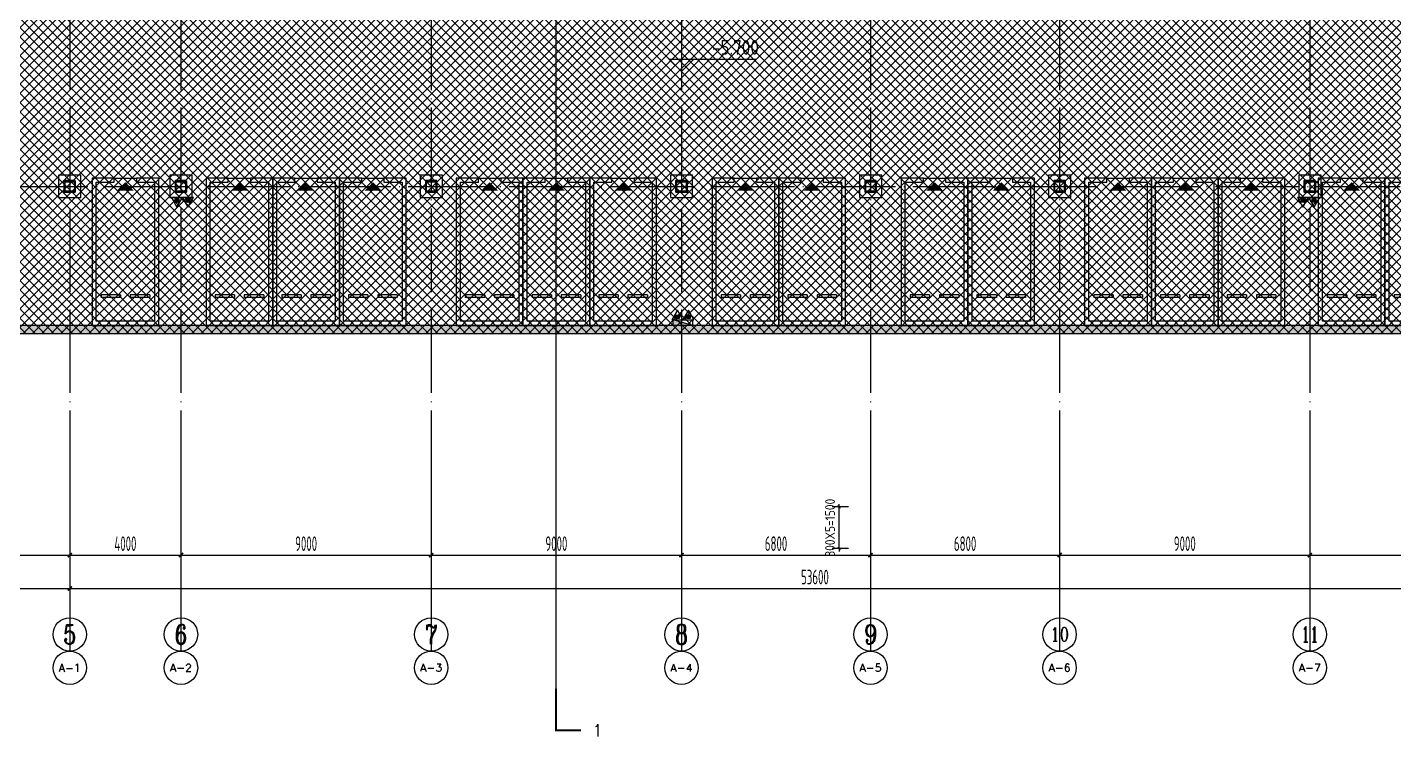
# Model space of a CAD drawing. Extents: x -473190 to 2138458, y -81875 to 2633646.
# Drawn here: x 944880 to 994020, y -68591 to -43091 of the extents above; entities that cross this region are included whole.
import ezdxf
from ezdxf.enums import TextEntityAlignment as Align

# ---------------------------------------------------------------- set-up
doc = ezdxf.new("R2010")
doc.units = 0
doc.header["$LTSCALE"] = 1000
doc.linetypes.add('DASH', pattern=[0.35, 0.25, -0.1])
doc.linetypes.add('DOTE', pattern=[2.42, 2, -0.2, 0.02, -0.2])
for name, color, linetype in [('00-停车位', 67, 'Continuous'), ('A-COLUMN', 2, 'Continuous'), ('A-WALL', 2, 'Continuous'), ('AXIS', 3, 'Continuous'), ('AXIS_TEXT', 7, 'Continuous'), ('DIM_ELEV', 3, 'Continuous'), ('DIM_SYMB', 3, 'Continuous'), ('DOTE', 1, 'DOTE'), ('PROMPT', 1, 'Continuous'), ('PUB_DIM', 3, 'Continuous'), ('PUB_HATCH', 8, 'Continuous'), ('PUB_TEXT', 7, 'Continuous'), ('W-EQUIP_消火栓', 7, 'Continuous'), ('W-EQUIP_灭火器', 7, 'Continuous')]:
    doc.layers.add(name, color=color, linetype=linetype)
doc.layers.add('钢柱', color=51, linetype='Continuous', lineweight=35)
doc.styles.add('_TCH_AXIS', font='COMPLEX', dxfattribs={"bigfont": 'GBCBIG'})
doc.styles.add('_TCH_DIM_T3', font='tssdeng.shx', dxfattribs={"width": 0.564706, "bigfont": '@@@tssdchn.shx'})
doc.styles.add('_TCH_LABEL', font='COMPLEX', dxfattribs={"bigfont": 'GBCBIG'})
doc.styles.add('COMPLEX', font='COMPLEX.shx', dxfattribs={"width": 0.65})
doc.styles.get("Standard").update_dxf_attribs({"font": 'gbenor.shx', "bigfont": 'gbcbig.shx'})
doc.styles.add('STANDARD_T3', font='gbenor.shx', dxfattribs={"bigfont": 'gbcbig.shx'})
doc.dimstyles.new('_TCH_ARCH&&150', dxfattribs={"dimtxt": 525, "dimasz": 150, "dimexe": 375, "dimexo": 450, "dimgap": 150, "dimtad": 1, "dimdec": 0, "dimzin": 0, "dimdsep": 46, "dimtxsty": '_TCH_DIM_T3', "dimblk": 'ARCHTICK', "dimcen": 0.09, "dimclrt": 7, "dimazin": 2, "dimtfac": 1, "dimtdec": 0, "dimtix": 1, "dimtmove": 2, "dimatfit": 3, "dimfxl": 0, "dimtolj": 1, "dimtzin": 0, "dimarcsym": 0})
doc.dimstyles.new('STANDARD&&100', dxfattribs={"dimtxt": 350, "dimasz": 100, "dimexe": 250, "dimexo": 300, "dimgap": 150, "dimtad": 1, "dimdec": 0, "dimzin": 0, "dimdsep": 46, "dimtxsty": 'STANDARD_T3', "dimblk": 'ARCHTICK', "dimcen": 0.09, "dimadec": 0, "dimazin": 0, "dimtfac": 1, "dimtdec": 0, "dimtix": 1, "dimtmove": 2, "dimatfit": 3, "dimfxl": 0, "dimtolj": 1, "dimtzin": 0, "dimarcsym": 0})

# ---------------------------------------------------------------- blocks, each defined once
blk = doc.blocks.new('车位2400x5300')
at = {"layer": '00-停车位', "color": 251}
for p, q in [((-875, -1000), (-175, -1000)), ((-875, -1100), (-875, -1000)), ((-875, -1100), (-175, -1100)), ((-175, -1100), (-175, -1000)), ((175, -1000), (875, -1000)), ((175, -1100), (175, -1000)), ((175, -1100), (875, -1100)), ((875, -1100), (875, -1000)), ((400, -5300), (-400, -5300))]:
    blk.add_line(p, q, dxfattribs=at)
blk.add_lwpolyline([(400, -5150), (400, -5300), (1200, -5300), (1200, 0), (-1200, 0), (-1200, -5300), (-400, -5300), (-400, -5150), (-1050, -5150), (-1050, -150), (1050, -150), (1050, -5150), (400, -5150)], dxfattribs=at)
blk.add_lwpolyline([(0, -5150, 0, 600, 0), (0, -4850, 600, 600, 0)], format="xyseb", dxfattribs=at)
blk = doc.blocks.new('A$C00330F2E')
at = {"layer": 'A-COLUMN'}
for p, q in [((5250, -200925), (4450, -200925)), ((4450, -200925), (4450, -201725)), ((5250, -201725), (5250, -200925)), ((9250, -200925), (8450, -200925)), ((8450, -200925), (8450, -201725)), ((9250, -201725), (9250, -200925)), ((18250, -200925), (17450, -200925)), ((17450, -200925), (17450, -201725)), ((18250, -201725), (18250, -200925)), ((27250, -200925), (26450, -200925)), ((26450, -200925), (26450, -201725)), ((27250, -201725), (27250, -200925)), ((34050, -200925), (33250, -200925)), ((33250, -200925), (33250, -201725)), ((34050, -201725), (34050, -200925)), ((40850, -200925), (40050, -200925)), ((40050, -200925), (40050, -201725)), ((40850, -201725), (40850, -200925)), ((49850, -200925), (49050, -200925)), ((49050, -200925), (49050, -201725)), ((49850, -201725), (49850, -200925)), ((4450, -201725), (5250, -201725)), ((8450, -201725), (9250, -201725)), ((17450, -201725), (18250, -201725)), ((26450, -201725), (27250, -201725)), ((33250, -201725), (34050, -201725)), ((40050, -201725), (40850, -201725)), ((49050, -201725), (49850, -201725))]:
    blk.add_line(p, q, dxfattribs=at)
at = {"layer": '钢柱', "color": 4, "lineweight": 35}
for points in [[(5050, -201125), (4650, -201125), (4650, -201525), (5050, -201525)], [(5030, -201505), (4670, -201505), (4670, -201145), (5030, -201145)], [(9050, -201125), (8650, -201125), (8650, -201525), (9050, -201525)], [(9030, -201505), (8670, -201505), (8670, -201145), (9030, -201145)], [(18050, -201125), (17650, -201125), (17650, -201525), (18050, -201525)], [(18030, -201505), (17670, -201505), (17670, -201145), (18030, -201145)], [(27050, -201125), (26650, -201125), (26650, -201525), (27050, -201525)], [(27030, -201505), (26670, -201505), (26670, -201145), (27030, -201145)], [(33850, -201125), (33450, -201125), (33450, -201525), (33850, -201525)], [(33830, -201505), (33470, -201505), (33470, -201145), (33830, -201145)], [(40650, -201125), (40250, -201125), (40250, -201525), (40650, -201525)], [(40630, -201505), (40270, -201505), (40270, -201145), (40630, -201145)], [(49650, -201125), (49250, -201125), (49250, -201525), (49650, -201525)], [(49630, -201505), (49270, -201505), (49270, -201145), (49630, -201145)]]:
    blk.add_lwpolyline(points, close=True, dxfattribs=at)
blk = doc.blocks.new('$TwtSys$00000434')
for p, q in [((-0.5, 0.5), (-0.5, -0.5)), ((-0.5, -0.5), (0.5, 0.5)), ((0.5, 0.5), (-0.5, 0.5)), ((0.5, -0.5), (0.5, 0.5)), ((-0.5, -0.5), (0.5, -0.5))]:
    blk.add_line(p, q)
blk.add_solid([(0.5, -0.5), (0.5, 0.5), (-0.5, -0.5)])
blk = doc.blocks.new('$TwtSys$00000546')
h = blk.add_hatch()
h.set_pattern_fill('ANSI31', color=256, scale=200, style=0)
h.set_pattern_definition([(45, (-38543.802, -6670.83), (-17.67767, 17.67767), [])])
h.paths.add_polyline_path([(-65, 174), (65, 174), (65, 44), (-65, 44)])
for points in [[(0, 344), (-198, 0), (198, 0)], [(-65, 174), (65, 174), (65, 44), (-65, 44)]]:
    blk.add_lwpolyline(points, close=True)
blk = doc.blocks.new('_AXISO')
blk.add_circle((0, 0), 0.5)
at = {"layer": 'AXIS_TEXT', "style": 'COMPLEX', "width": 1.041667}
blk.add_attdef('A', text='', height=0.56, dxfattribs=at).set_placement((-0.25, -0.28), (0.25, -0.28), align=Align.FIT)
blk = doc.blocks.new('ADFASDF')
h = blk.add_hatch()
h.set_pattern_fill('ANSI37', color=8, scale=150)
h.set_pattern_definition([(45, (0, 0), (-168.3798, 168.3798), []), (135, (0, 0), (-168.3798, -168.3798), [])])
h.paths.add_polyline_path([(521397, 239186), (521397, 224886), (539697, 224886), (539697, 169261), (524947, 169261), (524947, 171211), (527822, 171211), (527922, 176611), (501318, 176611), (501125, 109884), (530547, 109887), (530547, 107449), (538188, 100503), (536147, 98236), (540086, 94690), (517812, 69953), (517812, 59790), (482108, 20136), (405247, 20136), (405247, 26086), (391997, 40436), (391997, 64736), (399997, 64738), (399997, 239186), (409022, 239186)])
blk.add_lwpolyline([(539697, 224886), (539697, 169261), (524947, 169261), (524947, 171211), (527822, 171211), (527922, 176611), (501318, 176611), (501125, 109884), (530547, 109887), (530547, 107449), (538188, 100503), (536147, 98236), (540086, 94690), (517812, 69953), (517812, 59790), (482108, 20136), (405247, 20136), (405247, 26086), (391997, 40436), (391997, 64736), (399997, 64738), (399997, 239186)])
blk = doc.blocks.new('_ArchTick')
at = {"color": 0, "linetype": 'ByBlock', "const_width": 0.4}
blk.add_lwpolyline([(-0.5, -0.5), (0.5, 0.5)], dxfattribs=at)
blk = doc.blocks.new('*D1850')
at = {"layer": 'AXIS', "color": 0, "lineweight": -2, "transparency": 16777216}
for p, q in [((918457, -58765), (918457, -63640)), ((1119857, -58765), (1119857, -63640)), ((918457, -63265), (1119857, -63265))]:
    blk.add_line(p, q, dxfattribs=at)
at = {"layer": 'Defpoints', "color": 0, "transparency": 16777216}
for p in [(918457, -58315), (1119857, -58315), (1119857, -63265)]:
    blk.add_point(p, dxfattribs=at)
at = {"layer": 'AXIS', "color": 0, "lineweight": -2, "transparency": 16777216, "xscale": 150, "yscale": 150, "zscale": 150, "rotation": 180}
blk.add_blockref('_ArchTick', (918457, -63265), dxfattribs=at)
at = {"layer": 'AXIS', "color": 0, "lineweight": -2, "transparency": 16777216, "xscale": 150, "yscale": 150, "zscale": 150}
blk.add_blockref('_ArchTick', (1119857, -63265), dxfattribs=at)
at = {"layer": 'AXIS', "color": 7, "transparency": 16777216, "insert": (1019157, -62853), "char_height": 525, "attachment_point": 5, "style": '_TCH_DIM_T3'}
blk.add_mtext('\\A1;201400', dxfattribs=at)
blk = doc.blocks.new('*D1886')
at = {"layer": 'AXIS', "color": 0, "lineweight": -2, "transparency": 16777216}
for p, q in [((937907, -58765), (937907, -62440)), ((946407, -58765), (946407, -62440)), ((937907, -62065), (946407, -62065))]:
    blk.add_line(p, q, dxfattribs=at)
at = {"layer": 'Defpoints', "color": 0, "transparency": 16777216}
for p in [(937907, -58315), (946407, -58315), (946407, -62065)]:
    blk.add_point(p, dxfattribs=at)
at = {"layer": 'AXIS', "color": 0, "lineweight": -2, "transparency": 16777216, "xscale": 150, "yscale": 150, "zscale": 150, "rotation": 180}
blk.add_blockref('_ArchTick', (937907, -62065), dxfattribs=at)
at = {"layer": 'AXIS', "color": 0, "lineweight": -2, "transparency": 16777216, "xscale": 150, "yscale": 150, "zscale": 150}
blk.add_blockref('_ArchTick', (946407, -62065), dxfattribs=at)
at = {"layer": 'AXIS', "color": 7, "transparency": 16777216, "insert": (942157, -61653), "char_height": 525, "attachment_point": 5, "style": '_TCH_DIM_T3'}
blk.add_mtext('\\A1;8500', dxfattribs=at)
blk = doc.blocks.new('*D1887')
at = {"layer": 'AXIS', "color": 0, "lineweight": -2, "transparency": 16777216}
for p, q in [((946407, -58765), (946407, -62440)), ((950407, -58765), (950407, -62440)), ((946407, -62065), (950407, -62065))]:
    blk.add_line(p, q, dxfattribs=at)
at = {"layer": 'Defpoints', "color": 0, "transparency": 16777216}
for p in [(946407, -58315), (950407, -58315), (950407, -62065)]:
    blk.add_point(p, dxfattribs=at)
at = {"layer": 'AXIS', "color": 0, "lineweight": -2, "transparency": 16777216, "xscale": 150, "yscale": 150, "zscale": 150, "rotation": 180}
blk.add_blockref('_ArchTick', (946407, -62065), dxfattribs=at)
at = {"layer": 'AXIS', "color": 0, "lineweight": -2, "transparency": 16777216, "xscale": 150, "yscale": 150, "zscale": 150}
blk.add_blockref('_ArchTick', (950407, -62065), dxfattribs=at)
at = {"layer": 'AXIS', "color": 7, "transparency": 16777216, "insert": (948407, -61653), "char_height": 525, "attachment_point": 5, "style": '_TCH_DIM_T3'}
blk.add_mtext('\\A1;4000', dxfattribs=at)
blk = doc.blocks.new('*D1888')
at = {"layer": 'AXIS', "color": 0, "lineweight": -2, "transparency": 16777216}
for p, q in [((950407, -58765), (950407, -62440)), ((959407, -58765), (959407, -62440)), ((950407, -62065), (959407, -62065))]:
    blk.add_line(p, q, dxfattribs=at)
at = {"layer": 'Defpoints', "color": 0, "transparency": 16777216}
for p in [(950407, -58315), (959407, -58315), (959407, -62065)]:
    blk.add_point(p, dxfattribs=at)
at = {"layer": 'AXIS', "color": 0, "lineweight": -2, "transparency": 16777216, "xscale": 150, "yscale": 150, "zscale": 150, "rotation": 180}
blk.add_blockref('_ArchTick', (950407, -62065), dxfattribs=at)
at = {"layer": 'AXIS', "color": 0, "lineweight": -2, "transparency": 16777216, "xscale": 150, "yscale": 150, "zscale": 150}
blk.add_blockref('_ArchTick', (959407, -62065), dxfattribs=at)
at = {"layer": 'AXIS', "color": 7, "transparency": 16777216, "insert": (954907, -61653), "char_height": 525, "attachment_point": 5, "style": '_TCH_DIM_T3'}
blk.add_mtext('\\A1;9000', dxfattribs=at)
blk = doc.blocks.new('*D1889')
at = {"layer": 'AXIS', "color": 0, "lineweight": -2, "transparency": 16777216}
for p, q in [((959407, -58765), (959407, -62440)), ((968407, -58765), (968407, -62440)), ((959407, -62065), (968407, -62065))]:
    blk.add_line(p, q, dxfattribs=at)
at = {"layer": 'Defpoints', "color": 0, "transparency": 16777216}
for p in [(959407, -58315), (968407, -58315), (968407, -62065)]:
    blk.add_point(p, dxfattribs=at)
at = {"layer": 'AXIS', "color": 0, "lineweight": -2, "transparency": 16777216, "xscale": 150, "yscale": 150, "zscale": 150, "rotation": 180}
blk.add_blockref('_ArchTick', (959407, -62065), dxfattribs=at)
at = {"layer": 'AXIS', "color": 0, "lineweight": -2, "transparency": 16777216, "xscale": 150, "yscale": 150, "zscale": 150}
blk.add_blockref('_ArchTick', (968407, -62065), dxfattribs=at)
at = {"layer": 'AXIS', "color": 7, "transparency": 16777216, "insert": (963907, -61653), "char_height": 525, "attachment_point": 5, "style": '_TCH_DIM_T3'}
blk.add_mtext('\\A1;9000', dxfattribs=at)
blk = doc.blocks.new('*D1890')
at = {"layer": 'AXIS', "color": 0, "lineweight": -2, "transparency": 16777216}
for p, q in [((968407, -58765), (968407, -62440)), ((975207, -58765), (975207, -62440)), ((968407, -62065), (975207, -62065))]:
    blk.add_line(p, q, dxfattribs=at)
at = {"layer": 'Defpoints', "color": 0, "transparency": 16777216}
for p in [(968407, -58315), (975207, -58315), (975207, -62065)]:
    blk.add_point(p, dxfattribs=at)
at = {"layer": 'AXIS', "color": 0, "lineweight": -2, "transparency": 16777216, "xscale": 150, "yscale": 150, "zscale": 150, "rotation": 180}
blk.add_blockref('_ArchTick', (968407, -62065), dxfattribs=at)
at = {"layer": 'AXIS', "color": 0, "lineweight": -2, "transparency": 16777216, "xscale": 150, "yscale": 150, "zscale": 150}
blk.add_blockref('_ArchTick', (975207, -62065), dxfattribs=at)
at = {"layer": 'AXIS', "color": 7, "transparency": 16777216, "insert": (971807, -61653), "char_height": 525, "attachment_point": 5, "style": '_TCH_DIM_T3'}
blk.add_mtext('\\A1;6800', dxfattribs=at)
blk = doc.blocks.new('*D1891')
at = {"layer": 'AXIS', "color": 0, "lineweight": -2, "transparency": 16777216}
for p, q in [((975207, -58765), (975207, -62440)), ((982007, -58765), (982007, -62440)), ((975207, -62065), (982007, -62065))]:
    blk.add_line(p, q, dxfattribs=at)
at = {"layer": 'Defpoints', "color": 0, "transparency": 16777216}
for p in [(975207, -58315), (982007, -58315), (982007, -62065)]:
    blk.add_point(p, dxfattribs=at)
at = {"layer": 'AXIS', "color": 0, "lineweight": -2, "transparency": 16777216, "xscale": 150, "yscale": 150, "zscale": 150, "rotation": 180}
blk.add_blockref('_ArchTick', (975207, -62065), dxfattribs=at)
at = {"layer": 'AXIS', "color": 0, "lineweight": -2, "transparency": 16777216, "xscale": 150, "yscale": 150, "zscale": 150}
blk.add_blockref('_ArchTick', (982007, -62065), dxfattribs=at)
at = {"layer": 'AXIS', "color": 7, "transparency": 16777216, "insert": (978607, -61653), "char_height": 525, "attachment_point": 5, "style": '_TCH_DIM_T3'}
blk.add_mtext('\\A1;6800', dxfattribs=at)
blk = doc.blocks.new('*D1892')
at = {"layer": 'AXIS', "color": 0, "lineweight": -2, "transparency": 16777216}
for p, q in [((982007, -58765), (982007, -62440)), ((991007, -58765), (991007, -62440)), ((982007, -62065), (991007, -62065))]:
    blk.add_line(p, q, dxfattribs=at)
at = {"layer": 'Defpoints', "color": 0, "transparency": 16777216}
for p in [(982007, -58315), (991007, -58315), (991007, -62065)]:
    blk.add_point(p, dxfattribs=at)
at = {"layer": 'AXIS', "color": 0, "lineweight": -2, "transparency": 16777216, "xscale": 150, "yscale": 150, "zscale": 150, "rotation": 180}
blk.add_blockref('_ArchTick', (982007, -62065), dxfattribs=at)
at = {"layer": 'AXIS', "color": 0, "lineweight": -2, "transparency": 16777216, "xscale": 150, "yscale": 150, "zscale": 150}
blk.add_blockref('_ArchTick', (991007, -62065), dxfattribs=at)
at = {"layer": 'AXIS', "color": 7, "transparency": 16777216, "insert": (986507, -61653), "char_height": 525, "attachment_point": 5, "style": '_TCH_DIM_T3'}
blk.add_mtext('\\A1;9000', dxfattribs=at)
blk = doc.blocks.new('*D1893')
at = {"layer": 'AXIS', "color": 0, "lineweight": -2, "transparency": 16777216}
for p, q in [((991007, -58765), (991007, -62440)), ((1000007, -58765), (1000007, -62440)), ((991007, -62065), (1000007, -62065))]:
    blk.add_line(p, q, dxfattribs=at)
at = {"layer": 'Defpoints', "color": 0, "transparency": 16777216}
for p in [(991007, -58315), (1000007, -58315), (1000007, -62065)]:
    blk.add_point(p, dxfattribs=at)
at = {"layer": 'AXIS', "color": 0, "lineweight": -2, "transparency": 16777216, "xscale": 150, "yscale": 150, "zscale": 150, "rotation": 180}
blk.add_blockref('_ArchTick', (991007, -62065), dxfattribs=at)
at = {"layer": 'AXIS', "color": 0, "lineweight": -2, "transparency": 16777216, "xscale": 150, "yscale": 150, "zscale": 150}
blk.add_blockref('_ArchTick', (1000007, -62065), dxfattribs=at)
at = {"layer": 'AXIS', "color": 7, "transparency": 16777216, "insert": (995507, -61653), "char_height": 525, "attachment_point": 5, "style": '_TCH_DIM_T3'}
blk.add_mtext('\\A1;9000', dxfattribs=at)
blk = doc.blocks.new('*D1894')
at = {"layer": 'AXIS', "color": 0, "lineweight": -2, "transparency": 16777216}
for p, q in [((946407, -58765), (946407, -63640)), ((1000007, -58765), (1000007, -63640)), ((946407, -63265), (1000007, -63265))]:
    blk.add_line(p, q, dxfattribs=at)
at = {"layer": 'Defpoints', "color": 0, "transparency": 16777216}
for p in [(946407, -58315), (1000007, -58315), (1000007, -63265)]:
    blk.add_point(p, dxfattribs=at)
at = {"layer": 'AXIS', "color": 0, "lineweight": -2, "transparency": 16777216, "xscale": 150, "yscale": 150, "zscale": 150, "rotation": 180}
blk.add_blockref('_ArchTick', (946407, -63265), dxfattribs=at)
at = {"layer": 'AXIS', "color": 0, "lineweight": -2, "transparency": 16777216, "xscale": 150, "yscale": 150, "zscale": 150}
blk.add_blockref('_ArchTick', (1000007, -63265), dxfattribs=at)
at = {"layer": 'AXIS', "color": 7, "transparency": 16777216, "insert": (973207, -62853), "char_height": 525, "attachment_point": 5, "style": '_TCH_DIM_T3'}
blk.add_mtext('\\A1;53600', dxfattribs=at)
blk = doc.blocks.new('*D1975')
at = {"layer": 'Defpoints', "color": 0, "transparency": 16777216}
for p in [(974074, -60330), (974714, -60330), (974714, -61830)]:
    blk.add_point(p, dxfattribs=at)
at = {"layer": 'PUB_DIM', "color": 0, "lineweight": -2, "transparency": 16777216}
for p, q in [((974414, -60330), (973824, -60330)), ((974074, -60330), (974074, -60230)), ((974074, -61830), (974074, -60330)), ((974414, -61830), (973824, -61830)), ((974074, -61830), (974074, -61930))]:
    blk.add_line(p, q, dxfattribs=at)
at = {"layer": 'PUB_DIM', "color": 0, "lineweight": -2, "transparency": 16777216, "xscale": 100, "yscale": 100, "zscale": 100}
for p, rotation in [((974074, -60330), 270), ((974074, -61830), 90)]:
    blk.add_blockref('_ArchTick', p, dxfattribs=dict(at, rotation=rotation))
at = {"layer": 'PUB_DIM', "color": 0, "transparency": 16777216, "insert": (973749, -61080), "char_height": 350, "attachment_point": 5, "rotation": 90, "style": 'STANDARD_T3'}
blk.add_mtext('\\A1;300X5=1500', dxfattribs=at)

msp = doc.modelspace()

# ---------------------------------------------------------------- hatches: boundary and pattern name
at = {"layer": 'PUB_HATCH'}
for points in [[(968406.7, -54107.6), (968406.7, -53807.6), (923706.7, -53807.6), (923406.7, -54107.6)], [(1000267.2, -54107.6), (1000133.7, -53807.6), (968406.7, -53807.6), (968406.7, -54107.6)]]:
    msp.add_hatch(color=256, dxfattribs=at).paths.add_polyline_path(points)

# ---------------------------------------------------------------- linework, layer by layer
at = {"linetype": 'DASH', "const_width": 40}
msp.add_lwpolyline([(963892, 183234.3), (963892, -66868.2)], dxfattribs=at)
at = {"layer": 'A-WALL'}
for p, q in [((968406.7, -53807.6), (923706.7, -53807.6)), ((1000133.7, -53807.6), (968406.7, -53807.6)), ((968406.7, -54107.6), (923406.7, -54107.6)), ((968281.7, -54107.6), (968281.7, -54107.6)), ((968531.7, -54107.6), (968281.7, -54107.6)), ((1000267.2, -54107.6), (968406.7, -54107.6)), ((968531.7, -54107.6), (968531.7, -54107.6))]:
    msp.add_line(p, q, dxfattribs=at)
at = {"layer": 'AXIS'}
for p, q in [((946406.7, -58315.4), (946406.7, -65515.4)), ((946406.7, -58315.4), (946406.7, -64315.4)), ((950406.7, -58315.4), (950406.7, -65515.4)), ((950406.7, -58315.4), (950406.7, -64315.4)), ((959406.7, -58315.4), (959406.7, -65515.4)), ((959406.7, -58315.4), (959406.7, -64315.4)), ((968406.7, -58315.4), (968406.7, -65515.4)), ((968406.7, -58315.4), (968406.7, -64315.4)), ((975206.7, -58315.4), (975206.7, -65515.4)), ((975206.7, -58315.4), (975206.7, -64315.4)), ((982006.7, -58315.4), (982006.7, -65515.4)), ((982006.7, -58315.4), (982006.7, -64315.4)), ((991006.7, -58315.4), (991006.7, -65515.4)), ((991006.7, -58315.4), (991006.7, -64315.4))]:
    msp.add_line(p, q, dxfattribs=at)
at = {"layer": 'DIM_ELEV'}
for p, q in [((968406.7, -44682.4), (967956.7, -44232.4)), ((967956.7, -44232.4), (971079.4, -44232.4)), ((968406.7, -44682.4), (968856.7, -44232.4))]:
    msp.add_line(p, q, dxfattribs=at)
at = {"layer": 'DIM_SYMB', "const_width": 75}
msp.add_lwpolyline([(963892, -66868.2), (963892, -68368.2), (964792, -68368.2)], dxfattribs=at)
at = {"layer": 'DOTE', "color": 16, "linetype": 'DOTE', "ltscale": 1.5}
for p, q in [((946406.7, 171823.5), (946406.7, -58315.4)), ((950406.7, 171823.5), (950406.7, -58315.4)), ((959406.7, 171823.5), (959406.7, -58315.4)), ((968406.7, 171823.5), (968406.7, -58315.4)), ((975206.7, 171823.5), (975206.7, -58315.4)), ((982006.7, 171823.5), (982006.7, -58315.4)), ((991006.7, 171823.5), (991006.7, -58315.4)), ((900498, -48807.6), (1024406.7, -48807.6))]:
    msp.add_line(p, q, dxfattribs=at)
at = {"layer": 'PROMPT'}
for p, q in [((968387.7, -53826.6), (968425.7, -53788.6)), ((968387.7, -53788.6), (968425.7, -53826.6))]:
    msp.add_line(p, q, dxfattribs=at)
msp.add_lwpolyline([(968387.7, -53826.6), (968425.7, -53826.6), (968425.7, -53788.6), (968387.7, -53788.6)], close=True, dxfattribs=at)

# ---------------------------------------------------------------- block references
for name, p in [('ADFASDF', (518159.5, -74243.9)), ('A$C00330F2E', (941556.7, 152517.4)), ('A$C00330F2E', (941556.7, 152517.4))]:
    msp.add_blockref(name, p)
at = {"layer": '00-停车位', "rotation": 180}
for p in [(948406.7, -53807.6), (952506.7, -53807.6), (954906.7, -53807.6), (957306.7, -53807.6), (961506.7, -53807.6), (963906.7, -53807.6), (966306.7, -53807.6), (970706.7, -53807.6), (973106.7, -53807.6), (977506.7, -53807.6), (979906.7, -53807.6), (984106.7, -53807.6), (986506.7, -53807.6), (988906.7, -53807.6), (992506.7, -53807.6), (994906.7, -53807.6)]:
    msp.add_blockref('车位2400x5300', p, dxfattribs=at)
at = {"layer": 'AXIS'}
ref = msp.add_blockref('_AXISO', (946406.7, -64915.4), dxfattribs=dict(at, xscale=1200, yscale=1200, zscale=1200))
ref.add_attrib('A', '5', dxfattribs={"layer": 'AXIS_TEXT', "height": 698.9, "style": '_TCH_AXIS'}).set_placement((946173.7, -65264.9), (946639.7, -65264.9), align=Align.FIT)
ref = msp.add_blockref('_AXISO', (950406.7, -64915.4), dxfattribs=dict(at, xscale=1200, yscale=1200, zscale=1200))
ref.add_attrib('A', '6', dxfattribs={"layer": 'AXIS_TEXT', "height": 698.9, "style": '_TCH_AXIS'}).set_placement((950173.7, -65264.9), (950639.7, -65264.9), align=Align.FIT)
ref = msp.add_blockref('_AXISO', (959406.7, -64915.4), dxfattribs=dict(at, xscale=1200, yscale=1200, zscale=1200))
ref.add_attrib('A', '7', dxfattribs={"layer": 'AXIS_TEXT', "height": 698.9, "style": '_TCH_AXIS'}).set_placement((959173.7, -65264.9), (959639.7, -65264.9), align=Align.FIT)
ref = msp.add_blockref('_AXISO', (968406.7, -64915.4), dxfattribs=dict(at, xscale=1200, yscale=1200, zscale=1200))
ref.add_attrib('A', '8', dxfattribs={"layer": 'AXIS_TEXT', "height": 698.9, "style": '_TCH_AXIS'}).set_placement((968173.7, -65264.9), (968639.7, -65264.9), align=Align.FIT)
ref = msp.add_blockref('_AXISO', (975206.7, -64915.4), dxfattribs=dict(at, xscale=1200, yscale=1200, zscale=1200))
ref.add_attrib('A', '9', dxfattribs={"layer": 'AXIS_TEXT', "height": 698.9, "style": '_TCH_AXIS'}).set_placement((974973.7, -65264.9), (975439.7, -65264.9), align=Align.FIT)
ref = msp.add_blockref('_AXISO', (982006.7, -64915.4), dxfattribs=dict(at, xscale=1200, yscale=1200, zscale=1200))
ref.add_attrib('A', '10', dxfattribs={"layer": 'AXIS_TEXT', "height": 492.67, "style": '_TCH_AXIS'}).set_placement((981666.5, -65161.7), (982346.9, -65161.7), align=Align.FIT)
ref = msp.add_blockref('_AXISO', (991006.7, -64915.4), dxfattribs=dict(at, xscale=1200, yscale=1200, zscale=1200))
ref.add_attrib('A', '11', dxfattribs={"layer": 'AXIS_TEXT', "height": 553.14, "style": '_TCH_AXIS'}).set_placement((990690.6, -65192), (991322.8, -65192), align=Align.FIT)
ref = msp.add_blockref('_AXISO', (946406.7, -66115.4), dxfattribs=dict(at, xscale=1200, yscale=1200, zscale=1200))
ref.add_attrib('A', 'A-1', dxfattribs={"layer": 'AXIS_TEXT', "height": 294.94, "style": '_TCH_AXIS'}).set_placement((946013.5, -66262.9), (946800, -66262.9), align=Align.FIT)
ref = msp.add_blockref('_AXISO', (950406.7, -66115.4), dxfattribs=dict(at, xscale=1200, yscale=1200, zscale=1200))
ref.add_attrib('A', 'A-2', dxfattribs={"layer": 'AXIS_TEXT', "height": 273.43, "style": '_TCH_AXIS'}).set_placement((950009.6, -66252.1), (950803.8, -66252.1), align=Align.FIT)
ref = msp.add_blockref('_AXISO', (959406.7, -66115.4), dxfattribs=dict(at, xscale=1200, yscale=1200, zscale=1200))
ref.add_attrib('A', 'A-3', dxfattribs={"layer": 'AXIS_TEXT', "height": 273.43, "style": '_TCH_AXIS'}).set_placement((959009.6, -66252.1), (959803.8, -66252.1), align=Align.FIT)
ref = msp.add_blockref('_AXISO', (968406.7, -66115.4), dxfattribs=dict(at, xscale=1200, yscale=1200, zscale=1200))
ref.add_attrib('A', 'A-4', dxfattribs={"layer": 'AXIS_TEXT', "height": 265.63, "style": '_TCH_AXIS'}).set_placement((968008.3, -66248.2), (968805.2, -66248.2), align=Align.FIT)
ref = msp.add_blockref('_AXISO', (975206.7, -66115.4), dxfattribs=dict(at, xscale=1200, yscale=1200, zscale=1200))
ref.add_attrib('A', 'A-5', dxfattribs={"layer": 'AXIS_TEXT', "height": 273.43, "style": '_TCH_AXIS'}).set_placement((974809.6, -66252.1), (975603.8, -66252.1), align=Align.FIT)
ref = msp.add_blockref('_AXISO', (982006.7, -66115.4), dxfattribs=dict(at, xscale=1200, yscale=1200, zscale=1200))
ref.add_attrib('A', 'A-6', dxfattribs={"layer": 'AXIS_TEXT', "height": 273.43, "style": '_TCH_AXIS'}).set_placement((981609.6, -66252.1), (982403.8, -66252.1), align=Align.FIT)
ref = msp.add_blockref('_AXISO', (991006.7, -66115.4), dxfattribs=dict(at, xscale=1200, yscale=1200, zscale=1200))
ref.add_attrib('A', 'A-7', dxfattribs={"layer": 'AXIS_TEXT', "height": 273.43, "style": '_TCH_AXIS'}).set_placement((990609.6, -66252.1), (991403.8, -66252.1), align=Align.FIT)
at = {"layer": 'W-EQUIP_消火栓', "xscale": -700, "yscale": 200, "zscale": 700}
msp.add_blockref('$TwtSys$00000434', (968456.7, -53707.6), dxfattribs=at)
at = {"layer": 'W-EQUIP_灭火器', "rotation": 180.0000000000075}
for p in [(950258.3, -49207.6), (950655.1, -49207.6), (990758.3, -49207.6), (991155.1, -49207.6)]:
    msp.add_blockref('$TwtSys$00000546', p, dxfattribs=at)
at = {"layer": 'W-EQUIP_灭火器'}
for p in [(968258.3, -53607.6), (968655.1, -53607.6)]:
    msp.add_blockref('$TwtSys$00000546', p, dxfattribs=at)

# ---------------------------------------------------------------- texts
at = {"layer": 'PUB_TEXT'}
msp.add_text('-5.700', height=525, dxfattribs=at).set_placement((969502.8, -44074.9))
at = {"layer": 'PUB_TEXT', "style": '_TCH_LABEL', "width": 0.705882}
msp.add_text('1', height=446.2, dxfattribs=at).set_placement((965249.5, -68591.4))

# ---------------------------------------------------------------- dimensions: what is measured, and where the dimension line sits
at = {"layer": 'AXIS'}
for p1, p2, distance, picture, middle in [((918456.7, -58315.4), (1119856.7, -58315.4), -4950, '*D1850', (1019156.7, -62852.9)), ((937906.7, -58315.4), (946406.7, -58315.4), -3750, '*D1886', (942156.7, -61652.9)), ((946406.7, -58315.4), (950406.7, -58315.4), -3750, '*D1887', (948406.7, -61652.9)), ((946406.7, -58315.4), (1000006.7, -58315.4), -4950, '*D1894', (973206.7, -62852.9)), ((950406.7, -58315.4), (959406.7, -58315.4), -3750, '*D1888', (954906.7, -61652.9)), ((959406.7, -58315.4), (968406.7, -58315.4), -3750, '*D1889', (963906.7, -61652.9)), ((968406.7, -58315.4), (975206.7, -58315.4), -3750, '*D1890', (971806.7, -61652.9)), ((975206.7, -58315.4), (982006.7, -58315.4), -3750, '*D1891', (978606.7, -61652.9)), ((982006.7, -58315.4), (991006.7, -58315.4), -3750, '*D1892', (986506.7, -61652.9)), ((991006.7, -58315.4), (1000006.7, -58315.4), -3750, '*D1893', (995506.7, -61652.9))]:
    dim = msp.add_aligned_dim(p1=p1, p2=p2, distance=distance, dimstyle='_TCH_ARCH&&150', dxfattribs=at)
    dim.commit()
    dim.dimension.update_dxf_attribs({"geometry": picture, "text_midpoint": middle})
at = {"layer": 'PUB_DIM'}
dim = msp.add_aligned_dim(p1=(974714.1, -61830.4), p2=(974714.1, -60330.4), distance=639.7, text='300X5=1500', dimstyle='STANDARD&&100', dxfattribs=at)
dim.commit()
dim.dimension.update_dxf_attribs({"geometry": '*D1975', "text_midpoint": (973749.4, -61080.4)})

doc.saveas('drawing.dxf')
